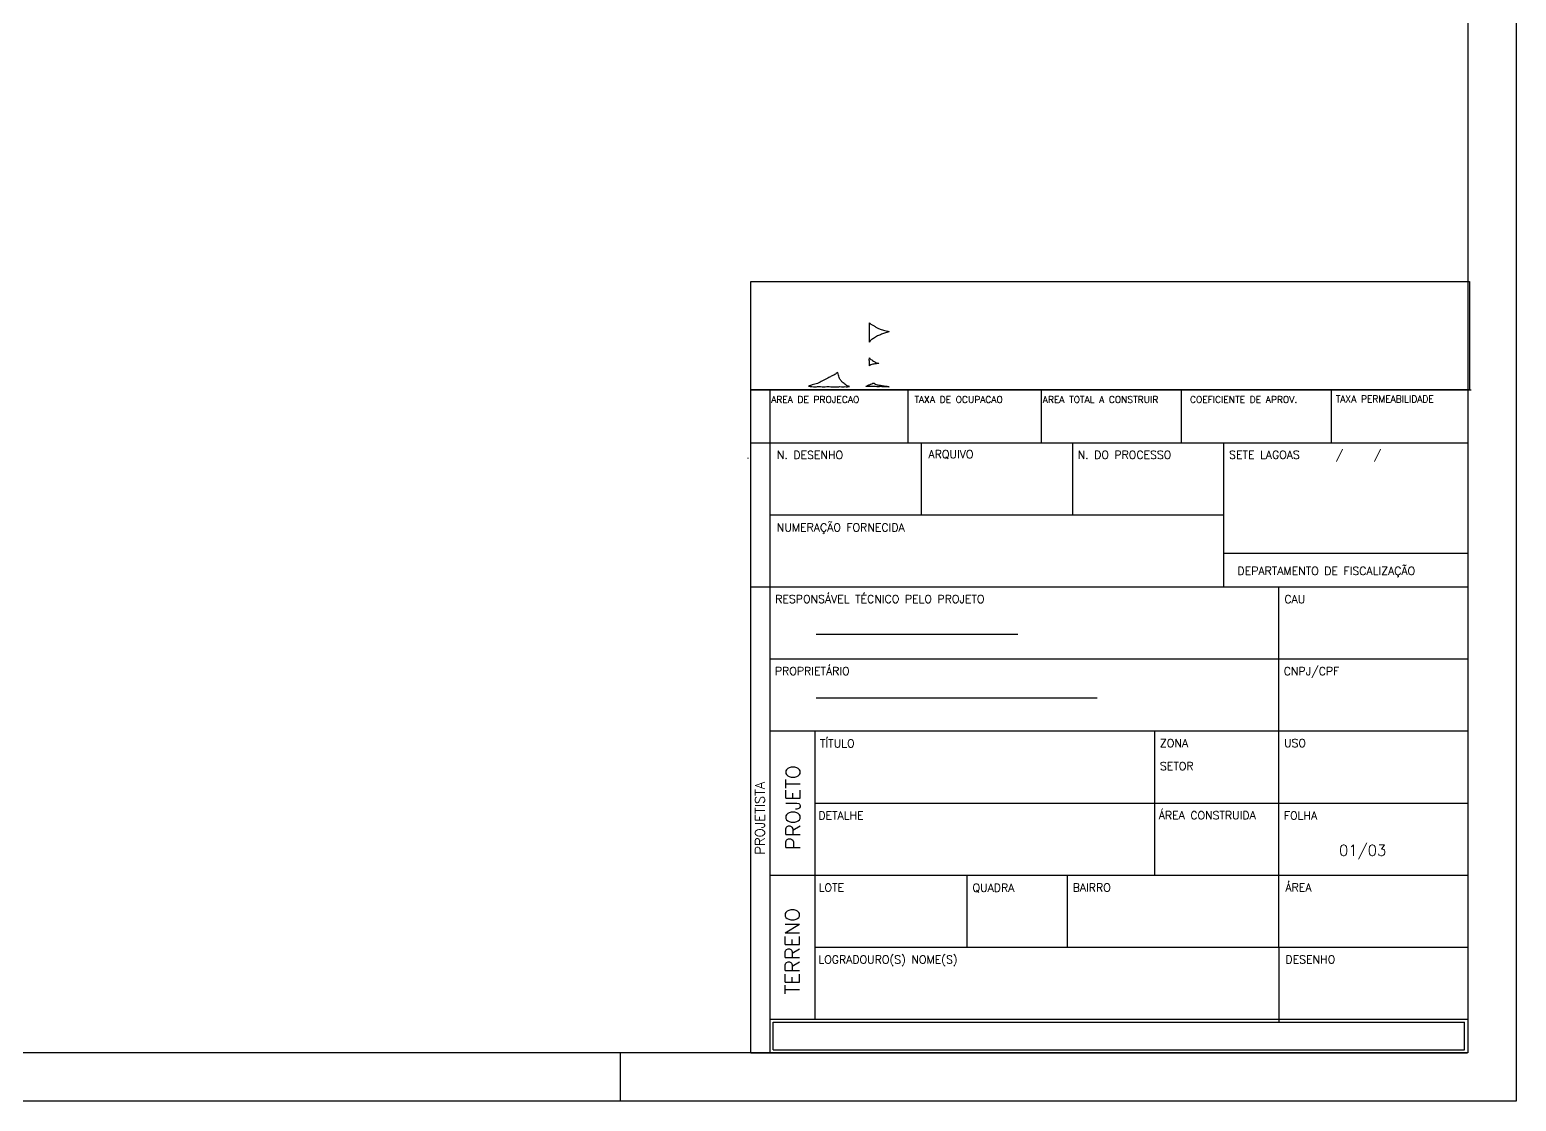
# Model space of a CAD drawing. Header units: inches. Extents: x 580771 to 672494, y 7715997 to 7829530.
# Drawn here: x 655098 to 656587, y 7725311 to 7726384 of the extents above; entities that cross this region are included whole.
import ezdxf

# ---------------------------------------------------------------- set-up
doc = ezdxf.new("R2010")
doc.units = ezdxf.units.IN
doc.header["$MEASUREMENT"] = 0
doc.linetypes.add('CONTINUO', pattern=[0])
for name, color, linetype in [('02', 2, 'Continuous'), ('LEGENDA', 2, 'Continuous'), ('LOGO', 246, 'Continuous'), ('P-06', 6, 'Continuous'), ('P02', 2, 'Continuous'), ('P06', 6, 'Continuous'), ('PEN01', 1, 'Continuous')]:
    doc.layers.add(name, color=color, linetype=linetype)
doc.styles.add('R80E50', font='romans.shx', dxfattribs={"height": 10})
doc.styles.add('ROMANS', font='romans', dxfattribs={"height": 0.2})

# ---------------------------------------------------------------- blocks, each defined once
blk = doc.blocks.new('A0')
at = {"color": 0}
blk.add_lwpolyline([(2.5, 1), (2.5, 83.1), (117.9, 83.1), (117.9, 1)], close=True, dxfattribs=at)
at = {"layer": 'P02'}
blk.add_lwpolyline([(0, 0), (0, 84.1), (118.9, 84.1), (118.9, 0)], close=True, dxfattribs=at)
blk.add_lwpolyline([(100.4, 1), (100.4, 0)], dxfattribs=at)

msp = doc.modelspace()

# ---------------------------------------------------------------- linework, layer by layer
at = {"color": 54, "linetype": 'CONTINUO', "elevation": -634.842, "flags": 128}
msp.add_lwpolyline([(655817.307, 7725954.467), (655818.07, 7725954.994)], dxfattribs=at)
at = {"layer": '02'}
for p, q in [((655977.732, 7726022.869), (655977.732, 7725969.926)), ((656111.145, 7726022.869), (656111.145, 7725969.926)), ((656251.547, 7726022.869), (656251.547, 7725969.926)), ((656401.516, 7726022.869), (656401.516, 7725969.926))]:
    msp.add_line(p, q, dxfattribs=at)
at = {"layer": 'LEGENDA', "color": 2}
for p, q in [((655820.491, 7725359.072), (655820.491, 7726022.869)), ((655820.491, 7726022.869), (655836.372, 7726022.869)), ((655820.491, 7725825.63), (655839.731, 7725825.63))]:
    msp.add_line(p, q, dxfattribs=at)
at = {"layer": 'LEGENDA', "color": 5}
for p, q in [((655820.491, 7726022.869), (656532.037, 7726022.869)), ((655820.491, 7726022.869), (656541.716, 7726022.869)), ((655839.731, 7725359.072), (655839.731, 7726022.869)), ((655820.491, 7725969.926), (656537.964, 7725969.926)), ((655836.536, 7725969.926), (656418.84, 7725969.926)), ((655839.731, 7725825.63), (656537.964, 7725825.63)), ((655841.657, 7725825.63), (656537.964, 7725825.63)), ((655839.731, 7725681.334), (656537.964, 7725681.334)), ((655884.729, 7725392.741), (655884.729, 7725681.334)), ((655839.731, 7725537.038), (656537.964, 7725537.038)), ((655839.731, 7725392.741), (656537.964, 7725392.741)), ((655820.491, 7725359.072), (656537.964, 7725359.072))]:
    msp.add_line(p, q, dxfattribs=at)
at = {"layer": 'LEGENDA', "color": 1}
for p, q in [((655991.242, 7725897.778), (655991.242, 7725969.926)), ((656142.753, 7725897.778), (656142.753, 7725969.926)), ((656294.264, 7725825.63), (656294.264, 7725969.926)), ((655839.731, 7725897.778), (656294.264, 7725897.778)), ((656294.264, 7725859.299), (656537.964, 7725859.299)), ((656349.144, 7725464.89), (656349.144, 7725825.63)), ((655839.731, 7725753.482), (656537.964, 7725753.482)), ((656225.185, 7725537.038), (656225.185, 7725681.334)), ((655884.729, 7725609.186), (656537.964, 7725609.186)), ((656037.042, 7725464.89), (656037.042, 7725537.038)), ((656137.578, 7725464.89), (656137.578, 7725537.038)), ((656349.144, 7725464.89), (656537.964, 7725464.89)), ((655842.616, 7725389.856), (656535.078, 7725389.856)), ((655842.616, 7725361.958), (655842.616, 7725389.856)), ((656535.078, 7725361.958), (656535.078, 7725389.856)), ((655842.616, 7725361.958), (656535.078, 7725361.958))]:
    msp.add_line(p, q, dxfattribs=at)
at = {"layer": 'LEGENDA', "color": 3}
for p, q in [((655884.729, 7725464.89), (656349.144, 7725464.89)), ((656349.144, 7725464.89), (656349.144, 7725389.856))]:
    msp.add_line(p, q, dxfattribs=at)
at = {"layer": 'LOGO'}
for points in [[(655939.159, 7726089.977), (655939.159, 7726086.537), (655939.159, 7726084.368), (655939.236, 7726081.452), (655939.236, 7726078.236), (655939.236, 7726075.172), (655939.302, 7726072.032), (655939.302, 7726070.61), (655940.266, 7726072.23), (655941.707, 7726073.416), (655943.273, 7726074.349), (655945.296, 7726075.771), (655947.348, 7726076.981), (655949.361, 7726077.858), (655951.366, 7726078.536), (655953.189, 7726079.305), (655955.26, 7726080.077), (655958.772, 7726081.379), (655955.775, 7726081.991), (655953.389, 7726082.722), (655950.917, 7726083.473), (655947.615, 7726084.819), (655945, 7726086.238), (655942.604, 7726087.659), (655940.133, 7726089.154), (655939.159, 7726089.977)], [(655939.169, 7726055.048), (655939.073, 7726053.444), (655939.102, 7726051.804), (655939.169, 7726050.404), (655939.207, 7726048.494), (655939.169, 7726047.605), (655939.207, 7726047.025), (655939.722, 7726047.476), (655940.658, 7726048.065), (655942.662, 7726048.595), (655944.609, 7726048.935), (655946.078, 7726049.14), (655947.52, 7726049.314), (655948.608, 7726049.415), (655947.415, 7726049.654), (655946.078, 7726050.099), (655944.599, 7726050.918), (655943.168, 7726051.804), (655941.459, 7726052.955), (655940.028, 7726053.989), (655939.169, 7726055.048)], [(655907.627, 7726040.376), (655908.839, 7726035.253), (655910.576, 7726032.223), (655912.933, 7726029.963), (655916.159, 7726027.377), (655918.239, 7726026.586), (655919.26, 7726026.283), (655918.659, 7726026.208), (655917.065, 7726026.094), (655914.87, 7726026.138), (655912.723, 7726026.025), (655909.554, 7726026.138), (655905.937, 7726025.911), (655902.196, 7726025.911), (655898.913, 7726026.138), (655896.537, 7726026.138), (655893.149, 7726026.025), (655890.2, 7726026.138), (655887.26, 7726026.138), (655883.071, 7726026.025), (655879.902, 7726026.365), (655877.984, 7726026.703), (655880.131, 7726027.267), (655881.83, 7726027.835), (655884.55, 7726028.623), (655887.146, 7726029.414), (655889.751, 7726030.77), (655892.128, 7726031.902), (655894.953, 7726033.257), (655897.673, 7726034.726), (655900.956, 7726036.533), (655904.353, 7726038.229), (655907.627, 7726040.376)]]:
    msp.add_spline(points, degree=3, dxfattribs=at)
at = {"layer": 'LOGO', "color": 246}
msp.add_spline([(655935.447, 7726026.306), (655939.865, 7726026.246), (655941.421, 7726026.246), (655943.778, 7726026.164), (655945.334, 7726026.164), (655947.691, 7726026.082), (655950.058, 7726026.164), (655953.074, 7726026.082), (655953.847, 7726026.097), (655955.679, 7726026), (655958.39, 7726025.94), (655959.058, 7726026), (655958.609, 7726026.082), (655957.588, 7726026.299), (655956.51, 7726026.529), (655953.828, 7726026.917), (655951.633, 7726027.248), (655949.8, 7726027.56), (655947.701, 7726027.907), (655946.002, 7726028.355), (655944.341, 7726029.256), (655943.339, 7726029.789), (655942.614, 7726029.54), (655940.638, 7726028.692), (655939.789, 7726028.345), (655938.692, 7726027.813), (655937.365, 7726027.185), (655936.42, 7726026.684), (655935.447, 7726026.306)], degree=3, dxfattribs=at)
at = {"layer": 'P-06'}
msp.add_line((656540.343, 7726022.869), (655820.491, 7726022.869), dxfattribs=at)
msp.add_lwpolyline([(655820.491, 7726131.349), (656540.343, 7726131.349), (656540.343, 7726022.869), (655820.491, 7726022.869)], close=True, dxfattribs=at)
at = {"layer": 'P06'}
for p in [(655820.491, 7726022.869), (655976.127, 7726022.869)]:
    msp.add_line(p, (656540.343, 7726022.869), dxfattribs=at)
at = {"layer": 'PEN01'}
for p, q in [((655885.84, 7725778.247), (656087.936, 7725778.247)), ((655885.84, 7725714.526), (656167.305, 7725714.526))]:
    msp.add_line(p, q, dxfattribs=at)

# ---------------------------------------------------------------- block references
at = {"xscale": 48.51000000000931, "yscale": 48.51000000000931, "zscale": 48.51000000000931}
msp.add_blockref('A0', (650819.194, 7725310.562), dxfattribs=at)

# ---------------------------------------------------------------- texts
at = {"layer": 'LEGENDA', "color": 2, "style": 'R80E50'}
for s, height, p in [('AREA DE PROJECAO', 6.68547, (655840.752, 7726009.88)), ('TAXA DE OCUPACAO', 6.68547, (655984.222, 7726009.88)), ('AREA TOTAL A CONSTRUIR', 6.68547, (656112.756, 7726009.858)), ('COEFICIENTE DE APROV.', 6.68547, (656260.168, 7726009.88)), ('TAXA PERMEABILIDADE', 6.68547, (656406.195, 7726010.426)), ('ARQUIVO', 8.0165, (655998.327, 7725954.461)), ('SETE LAGOAS     /     / ', 8.01646, (656299.414, 7725953.924)), ('N. DESENHO', 8.0165, (655846.484, 7725953.713)), ('N. DO PROCESSO', 8.01646, (656147.772, 7725953.874)), ('NUMERAÇÃO FORNECIDA', 8.01646, (655846.345, 7725881.129)), ('DEPARTAMENTO DE FISCALIZAÇÃO', 8.01646, (656307.802, 7725837.647)), ('RESPONSÁVEL TÉCNICO PELO PROJETO', 8.01646, (655844.786, 7725809.474)), ('CAU', 8.0165, (656354.739, 7725809.325)), ('PROPRIETÁRIO', 8.01646, (655844.475, 7725737.349)), ('CNPJ/CPF', 8.0165, (656354.12, 7725737.211)), ('TÍTULO', 8.0165, (655889.613, 7725664.91)), ('ZONA', 8.0165, (656230.161, 7725665.148)), ('USO', 8.0165, (656354.413, 7725665.189)), ('SETOR', 8.0165, (656230.161, 7725642.148)), ('DETALHE', 8.0165, (655887.988, 7725592.681)), ('ÁREA CONSTRUIDA', 8.01646, (656228.947, 7725592.881)), ('FOLHA', 8.0165, (656354.295, 7725592.582)), ('ÁREA', 8.0165, (656355.849, 7725520.703)), ('LOTE', 8.0165, (655888.32, 7725520.468)), ('QUADRA', 8.0165, (656042.451, 7725520.345)), ('BAIRRO', 8.0165, (656142.753, 7725520.549)), ('LOGRADOURO(S) NOME(S)', 8.01646, (655888.097, 7725448.444)), ('DESENHO', 8.0165, (656355.849, 7725448.554))]:
    msp.add_text(s, height=height, dxfattribs=at).set_placement(p)
at = {"layer": 'LEGENDA', "color": 4, "style": 'ROMANS'}
for s, p in [('PROJETO', (655869.863, 7725562.212)), ('TERRENO', (655869.296, 7725417.431))]:
    msp.add_text(s, height=14.4296, rotation=90, dxfattribs=at).set_placement(p)
at = {"layer": 'LEGENDA', "color": 2, "style": 'ROMANS'}
msp.add_text('PROJETISTA', height=9.6197, rotation=90, dxfattribs=at).set_placement((655834.245, 7725557.504))
at = {"layer": 'LEGENDA', "color": 3, "style": 'ROMANS'}
msp.add_text('01/03', height=10.8222, dxfattribs=at).set_placement((656409.487, 7725556.427))

doc.saveas('drawing.dxf')
